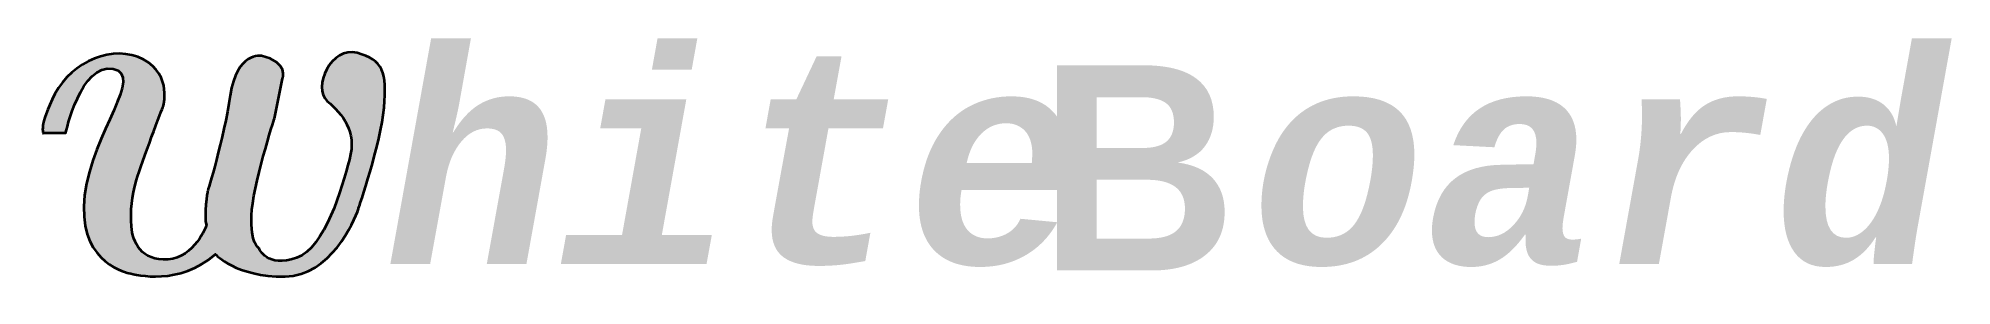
# Model space of a CAD drawing. Header units: inches. Extents: x 42 to 590, y 427 to 498.
import ezdxf

# ---------------------------------------------------------------- set-up
doc = ezdxf.new("R2010")
doc.units = ezdxf.units.IN
doc.header["$MEASUREMENT"] = 0
doc.layers.add('Layer 1', color=7, linetype='Continuous')

# ---------------------------------------------------------------- blocks, each defined once
blk = doc.blocks.new('block 3')
at = {"layer": 'Layer 1', "color": 7, "true_color": 0xffffff, "char_height": 58.8029, "attachment_point": 7}
for s, insert in [('\\fConsolas|b1|i1|c0|p34;\\W1;hite', (140.98, 432.34)), ('\\fConsolas|b1|i1|c0|p34;\\W1;oard', (388.83, 432.34)), ('\\fIskoola Pota|b1|i0|c0|p34;\\W1;B', (328.16, 431.34))]:
    blk.add_mtext(s, dxfattribs=dict(at, insert=insert))
blk = doc.blocks.new('block 2')
at = {"layer": 'Layer 1', "true_color": 0xffffff}
h = blk.add_hatch(color=7, dxfattribs=at)
h.dxf.hatch_style = 2
edge = h.paths.add_edge_path()
edge.add_spline(control_points=[(43.17, 470.78), (43.17, 470.78), (49.59, 470.78), (49.59, 470.78), (49.59, 470.78), (53.91, 490.96), (63.11, 489.12), (72.3, 487.29), (57.19, 471.2), (54.99, 452.9), (52.78, 434.61), (65.5, 431.13), (67.66, 430.57), (69.82, 430.01), (82.11, 426.96), (92.43, 435.97), (92.43, 435.97), (98.29, 429.42), (112.37, 429.62), (125.33, 429.81), (132.16, 445.24), (133.35, 448.98), (133.45, 449.3), (139.77, 467.68), (140.71, 478), (141.65, 488.33), (140.38, 491.61), (133.01, 493.68), (125.65, 495.74), (120.02, 483.73), (124.43, 479.88), (128.84, 476.04), (133.01, 471.44), (130.81, 463.18), (128.6, 454.92), (123.91, 437.94), (115.61, 434.93), (107.3, 431.93), (105, 437.61), (104.86, 437.7), (104.72, 437.8), (102.47, 439.02), (102.75, 447.13), (103.03, 455.25), (109.32, 474.91), (109.32, 474.91), (109.32, 474.91), (111.67, 486.31), (111.67, 486.31), (111.67, 486.31), (113.54, 491.1), (105.61, 492.83), (105.61, 492.83), (98.48, 494), (96.65, 481.52), (94.82, 469.04), (90.18, 454.03), (90.18, 454.03), (90.18, 454.03), (89.05, 447.13), (89.85, 444.22), (89.85, 444.22), (86.47, 435.03), (78.82, 434.51), (71.18, 434), (68.69, 439.39), (68.41, 443.99), (68.13, 448.59), (68.36, 452.34), (69.81, 457.27), (71.27, 462.19), (77.42, 478.24), (77.42, 478.24), (77.42, 478.24), (80.28, 487.25), (71.83, 491.8), (63.39, 496.35), (51.28, 491.24), (46.5, 481.95), (41.71, 472.66), (43.17, 470.54), (43.17, 470.54)], knot_values=[0, 0, 0, 0, 1, 1, 1, 2, 2, 2, 3, 3, 3, 4, 4, 4, 5, 5, 5, 6, 6, 6, 7, 7, 7, 8, 8, 8, 9, 9, 9, 10, 10, 10, 11, 11, 11, 12, 12, 12, 13, 13, 13, 14, 14, 14, 15, 15, 15, 16, 16, 16, 17, 17, 17, 18, 18, 18, 19, 19, 19, 20, 20, 20, 21, 21, 21, 22, 22, 22, 23, 23, 23, 24, 24, 24, 25, 25, 25, 26, 26, 26, 27, 27, 27, 27], degree=3, periodic=0)
edge.add_line((43.17, 470.54), (43.17, 470.78))
at = {"layer": 'Layer 1', "color": 7, "lineweight": 35, "true_color": 0xffffff}
blk.add_open_spline([(43.17, 470.78), (43.17, 470.78), (49.59, 470.78), (49.59, 470.78), (49.59, 470.78), (53.91, 490.96), (63.11, 489.12), (72.3, 487.29), (57.19, 471.2), (54.99, 452.9), (52.78, 434.61), (65.5, 431.13), (67.66, 430.57), (69.82, 430.01), (82.11, 426.96), (92.43, 435.97), (92.43, 435.97), (98.29, 429.42), (112.37, 429.62), (125.33, 429.81), (132.16, 445.24), (133.35, 448.98), (133.45, 449.3), (139.77, 467.68), (140.71, 478), (141.65, 488.33), (140.38, 491.61), (133.01, 493.68), (125.65, 495.74), (120.02, 483.73), (124.43, 479.88), (128.84, 476.04), (133.01, 471.44), (130.81, 463.18), (128.6, 454.92), (123.91, 437.94), (115.61, 434.93), (107.3, 431.93), (105, 437.61), (104.86, 437.7), (104.72, 437.8), (102.47, 439.02), (102.75, 447.13), (103.03, 455.25), (109.32, 474.91), (109.32, 474.91), (109.32, 474.91), (111.67, 486.31), (111.67, 486.31), (111.67, 486.31), (113.54, 491.1), (105.61, 492.83), (105.61, 492.83), (98.48, 494), (96.65, 481.52), (94.82, 469.04), (90.18, 454.03), (90.18, 454.03), (90.18, 454.03), (89.05, 447.13), (89.85, 444.22), (89.85, 444.22), (86.47, 435.03), (78.82, 434.51), (71.18, 434), (68.69, 439.39), (68.41, 443.99), (68.13, 448.59), (68.36, 452.34), (69.81, 457.27), (71.27, 462.19), (77.42, 478.24), (77.42, 478.24), (77.42, 478.24), (80.28, 487.25), (71.83, 491.8), (63.39, 496.35), (51.28, 491.24), (46.5, 481.95), (41.71, 472.66), (43.17, 470.54), (43.17, 470.54)], degree=3, knots=[0, 0, 0, 0, 1, 1, 1, 2, 2, 2, 3, 3, 3, 4, 4, 4, 5, 5, 5, 6, 6, 6, 7, 7, 7, 8, 8, 8, 9, 9, 9, 10, 10, 10, 11, 11, 11, 12, 12, 12, 13, 13, 13, 14, 14, 14, 15, 15, 15, 16, 16, 16, 17, 17, 17, 18, 18, 18, 19, 19, 19, 20, 20, 20, 21, 21, 21, 22, 22, 22, 23, 23, 23, 24, 24, 24, 25, 25, 25, 26, 26, 26, 27, 27, 27, 27], dxfattribs=at)
at = {"layer": 'Layer 1'}
blk.add_blockref('block 3', (0, 0), dxfattribs=at)

msp = doc.modelspace()

# ---------------------------------------------------------------- block references
at = {"layer": 'Layer 1'}
msp.add_blockref('block 2', (0, 0), dxfattribs=at)

doc.saveas('drawing.dxf')
